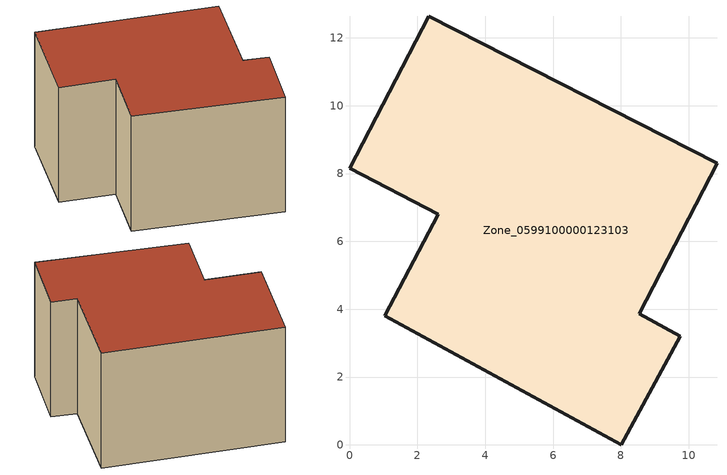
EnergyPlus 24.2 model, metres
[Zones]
Zone_0599100000123103
 floor ground (C_G): 8.54,3.86 9.75,3.2 8,0 1.05,3.81 2.62,6.8 0,8.15 2.33,12.64 10.83,8.31 z0
 wall outside (C_F): 9.75,3.2 8.54,3.86 10.83,8.31 2.33,12.64 0,8.15 2.62,6.8 1.05,3.81 8,0 9.75,3.2 z0:6.98
 roof outside (C_R): 8.54,3.86 10.83,8.31 2.33,12.64 0,8.15 2.62,6.8 1.05,3.81 8,0 9.75,3.2 z6.98
[BUILDING]
Pand.0599100000123103: North Axis=0; Terrain=City; Loads Convergence Tolerance Value=0.04; Temperature Convergence Tolerance Value=0.4; Solar Distribution=FullExterior; Maximum Number of Warmup Days=25; Minimum Number of Warmup Days=1
[Site:Location]
Rotterdam.The.Hague.AP_ZH_NLD Design_Conditions: Latitude=51.96; Longitude=4.45; Time Zone=1; Elevation=-4.5
[SITE:GROUNDTEMPERATURE:BUILDINGSURFACE]
18, 18, 18, 18, 18, 18, 18, 18, 18, 18, 18, 18
[MATERIAL] Thermal Absorptance=0.9; Solar Absorptance=0.7; Visible Absorptance=0.7
Name | Roughness | Thickness | Conductivity | Density | Specific Heat
G.TC.1946 | MediumSmooth | 0.15 | 1 | 540 | 1210
F.TC.1946 | Rough | 0.3 | 0.857143 | 1920 | 840
R.TC.1946 | MediumRough | 0.2 | 0.909091 | 1500 | 1000
[CONSTRUCTION]
C_G: G.TC.1946
C_F: F.TC.1946
C_R: R.TC.1946
[ZONE]
Zone_0599100000123103: Type=1; Multiplier=1; Ceiling Height=Autocalculate; Volume=Autocalculate; Floor Area=autocalculate; Part of Total Floor Area=Yes
[ZONEINFILTRATION:DESIGNFLOWRATE]
Infil_Zone_0599100000123103: Zone or ZoneList or Space or SpaceList=Zone_0599100000123103; Schedule=AlwaysOn; Design Flow Rate Calculation Method=Flow/Area; Flow Rate per Floor Area=0.003; Constant Term Coefficient=1; Temperature Term Coefficient=0; Velocity Term Coefficient=0; Velocity Squared Term Coefficient=0
[HVACTEMPLATE:ZONE:IDEALLOADSAIRSYSTEM]
Zone_0599100000123103: Maximum Heating Supply Air Temperature=50; Minimum Cooling Supply Air Temperature=13; Maximum Heating Supply Air Humidity Ratio=0.0156; Minimum Cooling Supply Air Humidity Ratio=0.0077; Heating Limit=NoLimit; Cooling Limit=NoLimit; Dehumidification Control Type=ConstantSensibleHeatRatio; Cooling Sensible Heat Ratio=0.7; Dehumidification Setpoint=60; Humidification Control Type=None; Humidification Setpoint=30; Outdoor Air Method=None; Outdoor Air Flow Rate per Person=0.00944; Outdoor Air Flow Rate per Zone Floor Area=0; Outdoor Air Flow Rate per Zone=0; Demand Controlled Ventilation Type=None; Outdoor Air Economizer Type=NoEconomizer; Heat Recovery Type=None; Sensible Heat Recovery Effectiveness=0.7; Latent Heat Recovery Effectiveness=0.65
[ZONECONTROL:THERMOSTAT]
ThermostatControl_Zone_0599100000123103: Zone or ZoneList=Zone_0599100000123103; Control Type Schedule=DualSetpointControlType; Control 1=Thermostat_Zone_0599100000123103; Temperature Difference Between Cutout And Setpoint=0
[THERMOSTATSETPOINT:DUALSETPOINT]
Thermostat_Zone_0599100000123103: Heating Setpoint Temperature Schedule=HeatingSetpoint_Zone_0599100000123103; Cooling Setpoint Temperature Schedule=CoolingSetpoint_Zone_0599100000123103
[SCHEDULE:COMPACT]
HeatingSetpoint_Zone_0599100000123103: Through: 12/31, For: AllDays, Until: 24:00, 21
CoolingSetpoint_Zone_0599100000123103: Through: 12/31, For: AllDays, Until: 24:00, 24
DualSetpointControlType: Through: 12/31, For: AllDays, Until: 24:00, 4
AlwaysOn: Through: 12/31, For: AllDays, Until: 24:00, 1
